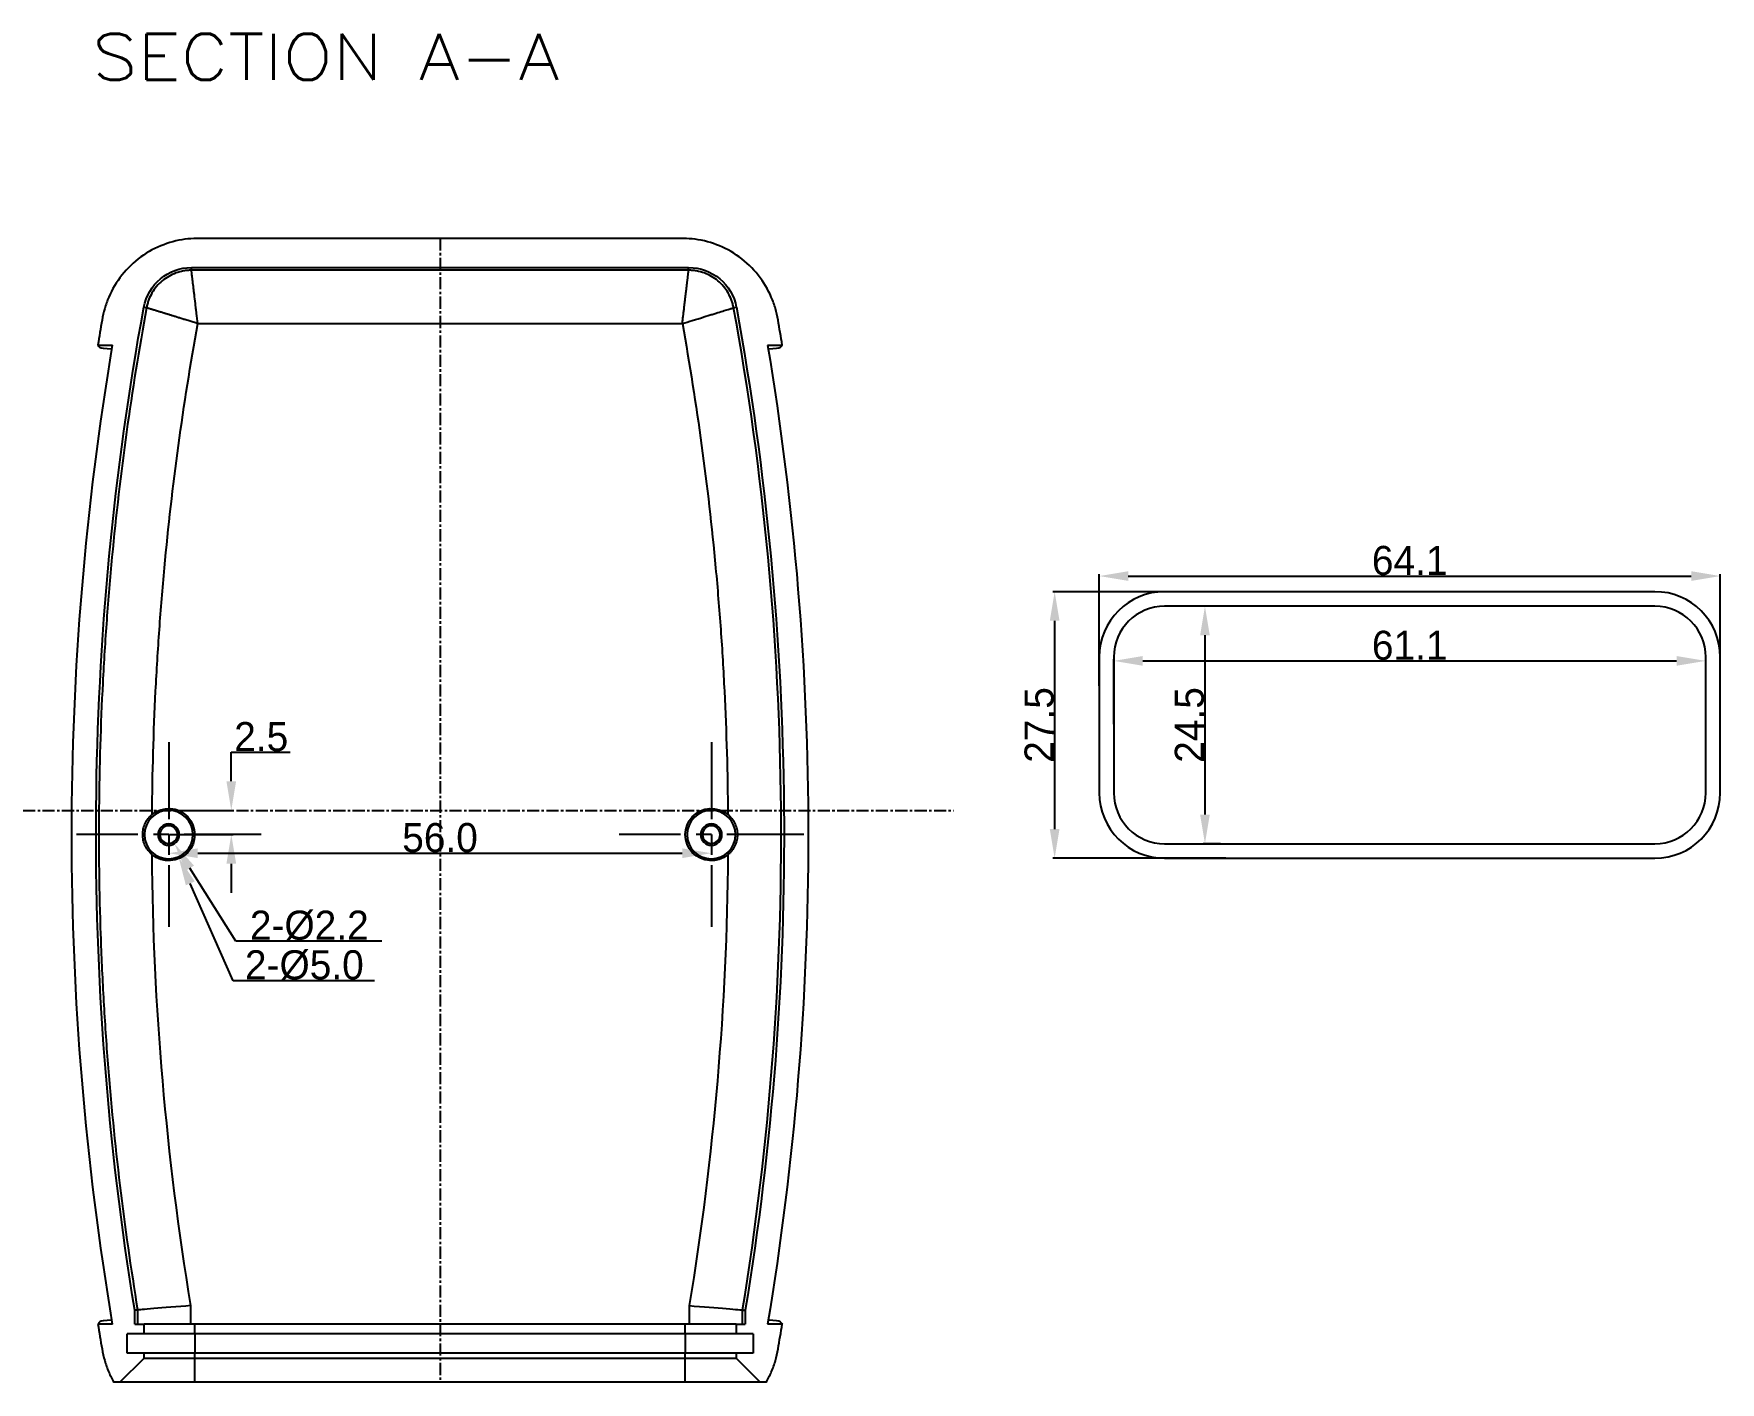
# Model space of a CAD drawing. Header units: inches. Extents: x 120 to 437, y -133 to 179.
# Drawn here: x 244.3 to 418.4, y -119.2 to 19.9 of the extents above; entities that cross this region are included whole.
import ezdxf

# ---------------------------------------------------------------- set-up
doc = ezdxf.new("R2010")
doc.units = ezdxf.units.IN
doc.header["$MEASUREMENT"] = 0
doc.linetypes.add('CENTER', pattern=[2, 1.25, -0.25, 0.25, -0.25])
for name, color, linetype in [('1', 7, 'Continuous'), ('中心线', 10, 'CENTER'), ('尺寸线', 80, 'Continuous')]:
    doc.layers.add(name, color=color, linetype=linetype)
doc.styles.add('blockfont', font='simplex.shx', dxfattribs={"bigfont": 'bigfont'})
doc.dimstyles.get("Standard").update_dxf_attribs({"dimtxt": 3, "dimasz": 3, "dimexe": 0.18, "dimexo": 0.0625, "dimgap": 0.09, "dimtad": 1, "dimtoh": 1, "dimdec": 1, "dimzin": 0, "dimdsep": 46, "dimtxsty": 'Standard', "dimcen": 0, "dimadec": 0, "dimazin": 0, "dimtfac": 1, "dimtdec": 1, "dimtofl": 0, "dimtmove": 0, "dimatfit": 3, "dimfxl": 1, "dimtolj": 1, "dimtzin": 0, "dimarcsym": 2})

# ---------------------------------------------------------------- blocks, each defined once
blk = doc.blocks.new('*D26')
at = {"layer": 'Defpoints', "color": 0}
for p in [(258.26, -62.75), (314.26, -62.75), (314.26, -64.67)]:
    blk.add_point(p, dxfattribs=at)
at = {"layer": '尺寸线', "color": 0, "lineweight": -2}
for p, q in [((258.26, -62.81), (258.26, -64.85)), ((314.26, -62.81), (314.26, -64.85)), ((261.26, -64.67), (311.26, -64.67))]:
    blk.add_line(p, q, dxfattribs=at)
at = {"layer": '尺寸线', "color": 0}
for points in [[(261.26, -64.17), (261.26, -65.17), (258.26, -64.67)], [(311.26, -64.17), (311.26, -65.17), (314.26, -64.67)]]:
    blk.add_solid(points, dxfattribs=at)
at = {"layer": '尺寸线', "color": 0, "insert": (286.26, -63.08), "char_height": 3, "attachment_point": 5}
blk.add_mtext('\\A1;56.0', dxfattribs=at)
blk = doc.blocks.new('*D27')
at = {"layer": 'Defpoints', "color": 0}
for p in [(259.83, -60.25), (264.72, -60.25), (258.26, -62.75)]:
    blk.add_point(p, dxfattribs=at)
at = {"layer": '尺寸线', "color": 0, "lineweight": -2}
for p, q in [((264.72, -57.25), (264.72, -54.25)), ((264.72, -54.25), (270.81, -54.25)), ((259.89, -60.25), (264.9, -60.25)), ((258.33, -62.75), (264.9, -62.75)), ((264.72, -65.75), (264.72, -68.75))]:
    blk.add_line(p, q, dxfattribs=at)
at = {"layer": '尺寸线', "color": 0}
for points in [[(264.22, -57.25), (265.22, -57.25), (264.72, -60.25)], [(264.22, -65.75), (265.22, -65.75), (264.72, -62.75)]]:
    blk.add_solid(points, dxfattribs=at)
at = {"layer": '尺寸线', "color": 0, "insert": (267.81, -52.66), "char_height": 3, "attachment_point": 5}
blk.add_mtext('\\A1;2.5', dxfattribs=at)
blk = doc.blocks.new('*D30')
at = {"layer": 'Defpoints', "color": 0}
for p in [(416.88, -44.83), (355.79, -51.44), (416.88, -51.44)]:
    blk.add_point(p, dxfattribs=at)
at = {"layer": '尺寸线', "color": 0, "lineweight": -2}
for p, q in [((355.79, -51.37), (355.79, -44.65)), ((358.79, -44.83), (413.88, -44.83)), ((416.88, -51.37), (416.88, -44.65))]:
    blk.add_line(p, q, dxfattribs=at)
at = {"layer": '尺寸线', "color": 0}
for points in [[(358.79, -44.33), (358.79, -45.33), (355.79, -44.83)], [(413.88, -44.33), (413.88, -45.33), (416.88, -44.83)]]:
    blk.add_solid(points, dxfattribs=at)
at = {"layer": '尺寸线', "color": 0, "insert": (386.33, -43.24), "char_height": 3, "attachment_point": 5}
blk.add_mtext('\\A1;61.1', dxfattribs=at)
blk = doc.blocks.new('*D31')
at = {"layer": 'Defpoints', "color": 0}
for p in [(418.38, -36.08), (354.29, -47.49), (418.38, -47.49)]:
    blk.add_point(p, dxfattribs=at)
at = {"layer": '尺寸线', "color": 0, "lineweight": -2}
for p, q in [((354.29, -47.42), (354.29, -35.9)), ((357.29, -36.08), (415.38, -36.08)), ((418.38, -47.42), (418.38, -35.9))]:
    blk.add_line(p, q, dxfattribs=at)
at = {"layer": '尺寸线', "color": 0}
for points in [[(357.29, -35.58), (357.29, -36.58), (354.29, -36.08)], [(415.38, -35.58), (415.38, -36.58), (418.38, -36.08)]]:
    blk.add_solid(points, dxfattribs=at)
at = {"layer": '尺寸线', "color": 0, "insert": (386.33, -34.49), "char_height": 3, "attachment_point": 5}
blk.add_mtext('\\A1;64.1', dxfattribs=at)
blk = doc.blocks.new('*D32')
at = {"layer": 'Defpoints', "color": 0}
for p in [(367.42, -37.69), (349.69, -65.19), (367.42, -65.19)]:
    blk.add_point(p, dxfattribs=at)
at = {"layer": '尺寸线', "color": 0, "lineweight": -2}
for p, q in [((367.36, -37.69), (349.51, -37.69)), ((349.69, -40.69), (349.69, -62.19)), ((367.36, -65.19), (349.51, -65.19))]:
    blk.add_line(p, q, dxfattribs=at)
at = {"layer": '尺寸线', "color": 0}
for points in [[(349.19, -40.69), (350.19, -40.69), (349.69, -37.69)], [(349.19, -62.19), (350.19, -62.19), (349.69, -65.19)]]:
    blk.add_solid(points, dxfattribs=at)
at = {"layer": '尺寸线', "color": 0, "insert": (348.1, -51.44), "char_height": 3, "attachment_point": 5, "rotation": 90}
blk.add_mtext('\\A1;27.5', dxfattribs=at)
blk = doc.blocks.new('*D33')
at = {"layer": 'Defpoints', "color": 0}
for p in [(366.87, -39.19), (365.2, -63.69), (366.87, -63.69)]:
    blk.add_point(p, dxfattribs=at)
at = {"layer": '尺寸线', "color": 0, "lineweight": -2}
for p, q in [((366.8, -39.19), (365.02, -39.19)), ((365.2, -42.19), (365.2, -60.69)), ((366.8, -63.69), (365.02, -63.69))]:
    blk.add_line(p, q, dxfattribs=at)
at = {"layer": '尺寸线', "color": 0}
for points in [[(364.7, -42.19), (365.7, -42.19), (365.2, -39.19)], [(364.7, -60.69), (365.7, -60.69), (365.2, -63.69)]]:
    blk.add_solid(points, dxfattribs=at)
at = {"layer": '尺寸线', "color": 0, "insert": (363.61, -51.44), "char_height": 3, "attachment_point": 5, "rotation": 90}
blk.add_mtext('\\A1;24.5', dxfattribs=at)
blk = doc.blocks.new('*D39')
at = {"layer": 'Defpoints', "color": 0}
for p in [(257.68, -61.82), (258.85, -63.68)]:
    blk.add_point(p, dxfattribs=at)
at = {"layer": '尺寸线', "color": 0, "lineweight": -2}
for p, q in [((265.18, -73.74), (260.45, -66.22)), ((280.27, -73.74), (265.18, -73.74))]:
    blk.add_line(p, q, dxfattribs=at)
at = {"layer": '尺寸线', "color": 0}
blk.add_solid([(260.87, -65.95), (260.02, -66.48), (258.85, -63.68)], dxfattribs=at)
at = {"layer": '尺寸线', "color": 0, "insert": (272.77, -72.15), "char_height": 3, "attachment_point": 5}
blk.add_mtext('\\A1;2-%%c2.2', dxfattribs=at)
blk = doc.blocks.new('*D40')
at = {"layer": 'Defpoints', "color": 0}
for p in [(257.25, -60.46), (259.27, -65.04)]:
    blk.add_point(p, dxfattribs=at)
at = {"layer": '尺寸线', "color": 0, "lineweight": -2}
for p, q in [((264.92, -77.83), (260.48, -67.78)), ((279.51, -77.83), (264.92, -77.83))]:
    blk.add_line(p, q, dxfattribs=at)
at = {"layer": '尺寸线', "color": 0}
blk.add_solid([(260.94, -67.58), (260.03, -67.98), (259.27, -65.04)], dxfattribs=at)
at = {"layer": '尺寸线', "color": 0, "insert": (272.26, -76.24), "char_height": 3, "attachment_point": 5}
blk.add_mtext('\\A1;2-%%c5.0', dxfattribs=at)

msp = doc.modelspace()

# ---------------------------------------------------------------- linework, layer by layer
at = {"layer": '1', "color": 252}
for p, q in [((260.61, -4.53), (260.61, -4.25)), ((260.61, -4.25), (311.92, -4.25)), ((311.92, -4.53), (260.61, -4.53)), ((311.92, -4.53), (311.92, -4.25)), ((255.97, -8.4), (255.69, -8.35)), ((316.56, -8.4), (316.84, -8.35)), ((261.26, -10.03), (311.27, -10.03)), ((250.95, -12.25), (252.47, -12.25)), ((320.06, -12.25), (321.58, -12.25)), ((411.63, -37.69), (361.04, -37.69)), ((411.63, -39.19), (361.04, -39.19)), ((354.29, -44.44), (354.29, -58.44)), ((355.79, -44.44), (355.79, -58.44)), ((416.88, -58.44), (416.88, -44.44)), ((418.38, -58.44), (418.38, -44.44)), ((361.04, -63.69), (411.63, -63.69)), ((361.04, -65.19), (411.63, -65.19)), ((260.55, -113.25), (260.55, -111.34)), ((311.98, -111.34), (311.98, -113.25)), ((254.76, -113.25), (254.76, -111.82)), ((255.05, -111.79), (255.05, -113.25)), ((317.48, -113.25), (317.48, -111.79)), ((317.76, -111.82), (317.76, -113.25)), ((252.47, -113.25), (250.95, -113.25)), ((255.72, -114.25), (253.97, -114.25)), ((253.97, -116.25), (253.97, -114.25)), ((254.76, -113.25), (255.72, -113.25)), ((255.72, -114.25), (255.72, -113.25)), ((260.97, -113.25), (255.72, -113.25)), ((260.97, -114.25), (255.72, -114.25)), ((260.97, -114.25), (260.97, -113.25)), ((311.56, -113.25), (260.97, -113.25)), ((260.97, -114.25), (260.97, -116.25)), ((311.56, -114.25), (260.97, -114.25)), ((311.56, -114.25), (311.56, -113.25)), ((316.81, -113.25), (311.56, -113.25)), ((311.56, -114.25), (311.56, -116.25)), ((316.81, -114.25), (311.56, -114.25)), ((316.81, -113.25), (316.81, -114.25)), ((316.81, -113.25), (317.76, -113.25)), ((318.56, -114.25), (316.81, -114.25)), ((318.56, -114.25), (318.56, -116.25)), ((321.58, -113.25), (320.06, -113.25)), ((255.72, -116.25), (253.97, -116.25)), ((255.72, -116.75), (255.72, -116.25)), ((260.97, -116.25), (255.72, -116.25)), ((260.97, -116.75), (260.97, -116.25)), ((311.56, -116.25), (260.97, -116.25)), ((311.56, -116.75), (311.56, -116.25)), ((316.81, -116.25), (311.56, -116.25)), ((316.81, -116.25), (316.81, -116.75)), ((318.56, -116.25), (316.81, -116.25)), ((253.22, -119.25), (255.72, -116.75)), ((255.72, -116.75), (260.97, -116.75)), ((260.97, -119.25), (260.97, -116.75)), ((260.97, -116.75), (311.56, -116.75)), ((311.56, -116.75), (316.81, -116.75)), ((311.56, -119.25), (311.56, -116.75)), ((316.81, -116.75), (319.31, -119.25)), ((253.22, -119.25), (252.61, -119.25)), ((260.97, -119.25), (253.22, -119.25)), ((311.56, -119.25), (260.97, -119.25)), ((319.31, -119.25), (311.56, -119.25)), ((319.92, -119.25), (319.31, -119.25))]:
    msp.add_line(p, q, dxfattribs=at)
at = {"layer": '1', "color": 23, "linetype": 'CENTER', "ltscale": 6.35}
for p, q in [((258.26, -53.22), (258.26, -72.27)), ((314.26, -53.22), (314.26, -72.27)), ((267.79, -62.75), (248.74, -62.75)), ((323.79, -62.75), (304.74, -62.75))]:
    msp.add_line(p, q, dxfattribs=at)
at = {"layer": '1', "color": 252, "extrusion": (0, 0, -1)}
for centre, radius in [((-258.26, -62.75), 2.5), ((-314.26, -62.75), 2.5), ((-258.26, -62.75), 1.1), ((-258.26, -62.75), 0.911), ((-314.26, -62.75), 1.1), ((-314.26, -62.75), 0.911)]:
    msp.add_circle(centre, radius, dxfattribs=at)
for centre, radius, start, end in [((-260.61, -9.25), 5, 10.3524, 90), ((-311.92, -9.25), 5, 90, 169.6476), ((-258.26, -62.75), 2.69, 50.503, 309.4953), ((-314.26, -62.75), 2.69, 230.5047, 129.497)]:
    msp.add_arc(centre, radius, start, end, dxfattribs=at)
at = {"layer": '1', "color": 252}
for centre, radius, start, end in [((361.04, -44.44), 6.75, 90, 180), ((411.63, -44.44), 6.75, 0, 90), ((361.04, -44.44), 5.25, 90, 180), ((411.63, -44.44), 5.25, 0, 90), ((361.04, -58.44), 6.75, 180, 270), ((361.04, -58.44), 5.25, 180, 270), ((411.63, -58.44), 5.25, 270, 0), ((411.63, -58.44), 6.75, 270, 0)]:
    msp.add_arc(centre, radius, start, end, dxfattribs=at)
for points, knots in [([(321.58, -12.25), (321.44, -11.39), (321.29, -10.54), (321.07, -9.26), (320.99, -8.88), (320.76, -8.09), (320.62, -7.69), (319.77, -5.72), (318.61, -4.23), (315.68, -2.09), (313.94, -1.47), (311.88, -1.26), (311.49, -1.25), (310.62, -1.25), (310.18, -1.25), (308.88, -1.25), (308.01, -1.25), (300.18, -1.25), (293.22, -1.25), (279.3, -1.25), (272.35, -1.25), (264.52, -1.25), (263.65, -1.25), (262.34, -1.25), (261.91, -1.25), (261.04, -1.25), (260.65, -1.26), (258.59, -1.47), (256.85, -2.09), (253.92, -4.23), (252.76, -5.72), (251.91, -7.69), (251.77, -8.09), (251.54, -8.88), (251.46, -9.26), (251.23, -10.54), (251.09, -11.39), (250.95, -12.25)], [0, 0, 0, 0, 0.03125, 0.03125, 0.046875, 0.046875, 0.0625, 0.0625, 0.125, 0.125, 0.1875, 0.1875, 0.203125, 0.203125, 0.21875, 0.21875, 0.25, 0.25, 0.5, 0.5, 0.75, 0.75, 0.78125, 0.78125, 0.796875, 0.796875, 0.8125, 0.8125, 0.875, 0.875, 0.9375, 0.9375, 0.953125, 0.953125, 0.96875, 0.96875, 1, 1, 1, 1]), ([(260.61, -4.53), (260.47, -4.53), (260.33, -4.54), (260.06, -4.56), (259.66, -4.62), (259.26, -4.72), (258.49, -5), (258.01, -5.28), (257.17, -5.98), (256.81, -6.4), (256.4, -7.11), (256.22, -7.48), (256.1, -7.87), (256.02, -8.13), (255.99, -8.27), (255.97, -8.4)], [0, 0, 0, 0, 0.0625, 0.0625, 0.125, 0.25, 0.25, 0.5, 0.5, 0.75, 0.75, 0.875, 0.9375, 0.9375, 1, 1, 1, 1]), ([(261.26, -10.03), (261.22, -9.68), (261.18, -9.33), (261.11, -8.81), (261.09, -8.64), (261.05, -8.3), (261.03, -8.13), (260.98, -7.64), (260.94, -7.33), (260.89, -6.89), (260.87, -6.75), (260.84, -6.47), (260.82, -6.34), (260.78, -5.96), (260.75, -5.73), (260.71, -5.42), (260.7, -5.33), (260.68, -5.16), (260.67, -5.08), (260.65, -4.86), (260.63, -4.75), (260.62, -4.63), (260.61, -4.6), (260.61, -4.57), (260.61, -4.56), (260.61, -4.54), (260.61, -4.54), (260.61, -4.53)], [0, 0, 0, 0, 0.125, 0.125, 0.1875, 0.1875, 0.25, 0.25, 0.375, 0.375, 0.4375, 0.4375, 0.5, 0.5, 0.625, 0.625, 0.6875, 0.6875, 0.75, 0.75, 0.875, 0.875, 0.9375, 0.9375, 0.96875, 0.96875, 1, 1, 1, 1]), ([(311.27, -10.03), (311.28, -9.95), (311.29, -9.79), (311.32, -9.56), (311.35, -9.33), (311.38, -9.11), (311.4, -8.89), (311.43, -8.68), (311.45, -8.48), (311.47, -8.29), (311.49, -8.1), (311.52, -7.92), (311.54, -7.75), (311.56, -7.58), (311.57, -7.42), (311.59, -7.27), (311.61, -7.13), (311.63, -6.99), (311.64, -6.86), (311.66, -6.74), (311.67, -6.62), (311.69, -6.51), (311.7, -6.4), (311.71, -6.3), (311.72, -6.21), (311.73, -6.12), (311.74, -6.03), (311.75, -5.95), (311.76, -5.86), (311.77, -5.78), (311.78, -5.7), (311.79, -5.63), (311.8, -5.55), (311.81, -5.48), (311.82, -5.41), (311.82, -5.35), (311.83, -5.28), (311.84, -5.22), (311.84, -5.17), (311.85, -5.11), (311.86, -5.06), (311.86, -5.01), (311.87, -4.96), (311.87, -4.91), (311.88, -4.87), (311.88, -4.83), (311.89, -4.79), (311.89, -4.76), (311.9, -4.73), (311.9, -4.7), (311.9, -4.67), (311.91, -4.64), (311.91, -4.62), (311.91, -4.6), (311.91, -4.58), (311.92, -4.57), (311.92, -4.56), (311.92, -4.55), (311.92, -4.54), (311.92, -4.54), (311.92, -4.53)], [0, 0, 0, 0, 0.02849, 0.05637, 0.083641, 0.110302, 0.136354, 0.161796, 0.186629, 0.210852, 0.234466, 0.257471, 0.279866, 0.301652, 0.322829, 0.343396, 0.363354, 0.382703, 0.401443, 0.419574, 0.437095, 0.454008, 0.470312, 0.486007, 0.501093, 0.516175, 0.531208, 0.546192, 0.561126, 0.576011, 0.590846, 0.605633, 0.62037, 0.635059, 0.649698, 0.664289, 0.67883, 0.693324, 0.707768, 0.722164, 0.736511, 0.75081, 0.765061, 0.779263, 0.793417, 0.807523, 0.821581, 0.835591, 0.849553, 0.863468, 0.877334, 0.891153, 0.904925, 0.918648, 0.932325, 0.945954, 0.959536, 0.973071, 0.986559, 1, 1, 1, 1]), ([(316.56, -8.4), (316.53, -8.27), (316.5, -8.13), (316.43, -7.87), (316.3, -7.48), (316.13, -7.11), (315.72, -6.4), (315.36, -5.98), (314.52, -5.28), (314.04, -5), (313.27, -4.72), (312.87, -4.62), (312.46, -4.56), (312.19, -4.54), (312.06, -4.53), (311.92, -4.53)], [0, 0, 0, 0, 0.0625, 0.0625, 0.125, 0.25, 0.25, 0.5, 0.5, 0.75, 0.75, 0.875, 0.9375, 0.9375, 1, 1, 1, 1]), ([(254.76, -111.82), (251.97, -94.78), (250.62, -77.39), (250.93, -42.65), (252.59, -25.3), (255.69, -8.35)], [0, 0, 0, 0, 0.5, 0.5, 1, 1, 1, 1]), ([(255.97, -8.4), (255.19, -12.66), (254.5, -16.94), (253.32, -25.51), (252.82, -29.81), (252.2, -36.28), (252.02, -38.44), (251.7, -42.76), (251.57, -44.92), (251.23, -51.41), (251.1, -55.73), (251.02, -64.39), (251.08, -68.72), (251.3, -75.21), (251.4, -77.38), (251.64, -81.7), (251.78, -83.86), (252.61, -94.65), (253.65, -103.24), (255.05, -111.79)], [0, 0, 0, 0, 0.125, 0.125, 0.25, 0.25, 0.3125, 0.3125, 0.375, 0.375, 0.5, 0.5, 0.625, 0.625, 0.6875, 0.6875, 0.75, 0.75, 1, 1, 1, 1]), ([(261.26, -10.03), (261.18, -10.01), (261.03, -9.96), (260.8, -9.89), (260.57, -9.82), (260.36, -9.75), (260.15, -9.69), (259.94, -9.63), (259.74, -9.57), (259.55, -9.51), (259.37, -9.45), (259.19, -9.4), (259.02, -9.34), (258.85, -9.29), (258.7, -9.24), (258.55, -9.2), (258.41, -9.15), (258.27, -9.11), (258.14, -9.07), (258.02, -9.03), (257.9, -9), (257.79, -8.96), (257.69, -8.93), (257.59, -8.9), (257.5, -8.87), (257.42, -8.85), (257.33, -8.82), (257.25, -8.8), (257.18, -8.77), (257.1, -8.75), (257.03, -8.73), (256.96, -8.71), (256.89, -8.68), (256.82, -8.66), (256.76, -8.64), (256.7, -8.63), (256.64, -8.61), (256.58, -8.59), (256.53, -8.57), (256.48, -8.56), (256.43, -8.54), (256.38, -8.53), (256.34, -8.52), (256.3, -8.5), (256.26, -8.49), (256.22, -8.48), (256.19, -8.47), (256.15, -8.46), (256.13, -8.45), (256.1, -8.44), (256.07, -8.43), (256.05, -8.43), (256.03, -8.42), (256.02, -8.42), (256, -8.41), (255.99, -8.41), (255.98, -8.41), (255.98, -8.4), (255.97, -8.4), (255.97, -8.4)], [0, 0, 0, 0, 0.028908, 0.057227, 0.084955, 0.112094, 0.138644, 0.164604, 0.189974, 0.214754, 0.238945, 0.262546, 0.285558, 0.307979, 0.329812, 0.351054, 0.371707, 0.391771, 0.411245, 0.43013, 0.448426, 0.466132, 0.48325, 0.499778, 0.514821, 0.529819, 0.544772, 0.55968, 0.574544, 0.589363, 0.604137, 0.618867, 0.633552, 0.648193, 0.66279, 0.677342, 0.69185, 0.706314, 0.720734, 0.73511, 0.749442, 0.76373, 0.777974, 0.792175, 0.806332, 0.820446, 0.834516, 0.848543, 0.862526, 0.876466, 0.890364, 0.904218, 0.918029, 0.931798, 0.945523, 0.959206, 0.972847, 0.986445, 1, 1, 1, 1]), ([(311.27, -10.03), (311.61, -9.93), (311.94, -9.82), (312.44, -9.67), (312.6, -9.62), (312.93, -9.52), (313.09, -9.47), (313.56, -9.33), (313.86, -9.23), (314.28, -9.1), (314.42, -9.06), (314.69, -8.98), (314.81, -8.94), (315.18, -8.83), (315.4, -8.76), (315.69, -8.67), (315.78, -8.64), (315.95, -8.59), (316.03, -8.56), (316.24, -8.5), (316.35, -8.47), (316.46, -8.43), (316.49, -8.42), (316.53, -8.41), (316.54, -8.41), (316.55, -8.4), (316.55, -8.4), (316.56, -8.4)], [0, 0, 0, 0, 0.125, 0.125, 0.1875, 0.1875, 0.25, 0.25, 0.375, 0.375, 0.4375, 0.4375, 0.5, 0.5, 0.625, 0.625, 0.6875, 0.6875, 0.75, 0.75, 0.875, 0.875, 0.9375, 0.9375, 0.96875, 0.96875, 1, 1, 1, 1]), ([(316.84, -8.35), (319.94, -25.3), (321.59, -42.65), (321.91, -77.39), (320.56, -94.78), (317.76, -111.82)], [0, 0, 0, 0, 0.5, 0.5, 1, 1, 1, 1]), ([(256.55, -60.67), (256.58, -56.43), (256.7, -52.19), (257.02, -45.83), (257.15, -43.71), (257.45, -39.48), (257.63, -37.36), (258.22, -31.02), (258.7, -26.81), (259.84, -18.4), (260.51, -14.21), (261.26, -10.03)], [0, 0, 0, 0, 0.25, 0.25, 0.375, 0.375, 0.5, 0.5, 0.75, 0.75, 1, 1, 1, 1]), ([(311.27, -10.03), (312.02, -14.21), (312.68, -18.4), (313.83, -26.81), (314.31, -31.02), (314.9, -37.36), (315.07, -39.48), (315.38, -43.71), (315.5, -45.83), (315.82, -52.19), (315.94, -56.43), (315.97, -60.67)], [0, 0, 0, 0, 0.25, 0.25, 0.5, 0.5, 0.625, 0.625, 0.75, 0.75, 1, 1, 1, 1]), ([(252.47, -113.25), (249.68, -96.55), (248.26, -79.65), (248.26, -45.84), (249.68, -28.93), (252.47, -12.25)], [0, 0, 0, 0, 0.5, 0.5, 1, 1, 1, 1]), ([(251.19, -12.54), (251.19, -12.53), (251.19, -12.53), (251.18, -12.53), (251.1, -12.43), (251.02, -12.34), (250.95, -12.25)], [0, 0, 0, 0, 0.033722, 0.033722, 0.033722, 1, 1, 1, 1]), ([(320.06, -12.25), (322.84, -28.95), (324.26, -45.85), (324.26, -79.65), (322.84, -96.57), (320.06, -113.25)], [0, 0, 0, 0, 0.5, 0.5, 1, 1, 1, 1]), ([(321.34, -12.54), (321.34, -12.53), (321.34, -12.53), (321.34, -12.53), (321.42, -12.43), (321.5, -12.34), (321.58, -12.25)], [0, 0, 0, 0, 0.033722, 0.033722, 0.033722, 1, 1, 1, 1]), ([(256.55, -64.82), (256.4, -64.7), (256.26, -64.55), (256.08, -64.32), (256.03, -64.24), (255.92, -64.07), (255.87, -63.98), (255.75, -63.72), (255.68, -63.53), (255.6, -63.14), (255.58, -62.95), (255.58, -62.65), (255.58, -62.55), (255.6, -62.36), (255.62, -62.26), (255.68, -61.97), (255.75, -61.78), (255.87, -61.51), (255.92, -61.43), (256.02, -61.26), (256.08, -61.18), (256.2, -61.02), (256.26, -60.95), (256.4, -60.81), (256.48, -60.74), (256.55, -60.67)], [0, 0, 0, 0, 0.125, 0.125, 0.1875, 0.1875, 0.25, 0.25, 0.375, 0.375, 0.5, 0.5, 0.5625, 0.5625, 0.625, 0.625, 0.75, 0.75, 0.8125, 0.8125, 0.875, 0.875, 0.9375, 0.9375, 1, 1, 1, 1]), ([(315.97, -60.67), (316.13, -60.8), (316.26, -60.94), (316.44, -61.17), (316.5, -61.26), (316.61, -61.43), (316.65, -61.51), (316.78, -61.78), (316.84, -61.97), (316.93, -62.35), (316.95, -62.55), (316.95, -62.85), (316.95, -62.94), (316.92, -63.14), (316.91, -63.24), (316.84, -63.53), (316.78, -63.71), (316.65, -63.98), (316.61, -64.07), (316.5, -64.24), (316.45, -64.32), (316.33, -64.47), (316.26, -64.55), (316.12, -64.69), (316.05, -64.76), (315.97, -64.82)], [0, 0, 0, 0, 0.125, 0.125, 0.1875, 0.1875, 0.25, 0.25, 0.375, 0.375, 0.5, 0.5, 0.5625, 0.5625, 0.625, 0.625, 0.75, 0.75, 0.8125, 0.8125, 0.875, 0.875, 0.9375, 0.9375, 1, 1, 1, 1]), ([(260.55, -111.34), (259.15, -111.46), (257.74, -111.57), (255.72, -111.74), (255.1, -111.79), (255.05, -111.79)], [0, 0, 0, 0, 0.5, 0.5, 1, 1, 1, 1]), ([(311.98, -111.34), (313.38, -111.46), (314.79, -111.57), (316.81, -111.74), (317.43, -111.79), (317.48, -111.79)], [0, 0, 0, 0, 0.5, 0.5, 1, 1, 1, 1]), ([(251.19, -112.96), (251.19, -112.96), (251.19, -112.97), (251.18, -112.97), (251.1, -113.06), (251.02, -113.16), (250.95, -113.25)], [0, 0, 0, 0, 0.033722, 0.033722, 0.033722, 1, 1, 1, 1]), ([(255.05, -111.79), (255.03, -111.79), (255.02, -111.79), (255, -111.8), (254.92, -111.8), (254.84, -111.81), (254.76, -111.82)], [0, 0, 0, 0, 0.17602, 0.17602, 0.17602, 1, 1, 1, 1]), ([(317.48, -111.79), (317.49, -111.79), (317.51, -111.79), (317.53, -111.8), (317.61, -111.8), (317.68, -111.81), (317.76, -111.82)], [0, 0, 0, 0, 0.17602, 0.17602, 0.17602, 1, 1, 1, 1]), ([(321.34, -112.96), (321.34, -112.96), (321.34, -112.97), (321.34, -112.97), (321.42, -113.06), (321.5, -113.16), (321.58, -113.25)], [0, 0, 0, 0, 0.033722, 0.033722, 0.033722, 1, 1, 1, 1]), ([(250.95, -113.25), (251.09, -114.1), (251.23, -114.96), (251.46, -116.23), (251.54, -116.61), (251.77, -117.41), (251.91, -117.81), (252.23, -118.56), (252.41, -118.91), (252.61, -119.25)], [0, 0, 0, 0, 0.408392, 0.408392, 0.612588, 0.612588, 0.816784, 0.816784, 1, 1, 1, 1]), ([(319.92, -119.25), (320.12, -118.91), (320.3, -118.56), (320.62, -117.81), (320.76, -117.41), (320.99, -116.61), (321.07, -116.23), (321.29, -114.96), (321.44, -114.1), (321.58, -113.25)], [0, 0, 0, 0, 0.183216, 0.183216, 0.387412, 0.387412, 0.591608, 0.591608, 1, 1, 1, 1])]:
    msp.add_open_spline(points, degree=3, knots=knots, dxfattribs=at)
for points in [[(317.48, -111.79), (323.09, -77.58), (322.79, -42.51), (316.56, -8.4)], [(252.4, -12.68), (251.66, -12.63), (251.23, -12.59), (251.19, -12.54)], [(321.34, -12.54), (321.29, -12.59), (320.86, -12.63), (320.13, -12.68)], [(260.55, -111.34), (258.02, -95.96), (256.66, -80.4), (256.55, -64.82)], [(315.97, -64.82), (315.86, -80.4), (314.51, -95.95), (311.98, -111.34)], [(251.19, -112.96), (251.23, -112.91), (251.66, -112.86), (252.4, -112.82)], [(320.13, -112.82), (320.86, -112.86), (321.29, -112.91), (321.34, -112.96)]]:
    msp.add_open_spline(points, degree=3, dxfattribs=at)
at = {"layer": '中心线'}
for p, q in [((286.26, -1.25), (286.26, -119.25)), ((233.24, -60.25), (339.29, -60.25))]:
    msp.add_line(p, q, dxfattribs=at)

# ---------------------------------------------------------------- texts
at = {"layer": '1', "color": 87, "insert": (250.36, 15.1), "char_height": 4.7625, "attachment_point": 7, "line_spacing_factor": 0.903614, "style": 'blockfont'}
msp.add_mtext('\\W01.147;\\fsimplex.shx;SECTION \\H4.76;A-A\\H3.17;', dxfattribs=at)

# ---------------------------------------------------------------- dimensions: what is measured, and where the dimension line sits
at = {"layer": '尺寸线'}
for base, p1, p2, picture, middle in [((418.38, -36.08), (354.29, -47.49), (418.38, -47.49), '*D31', (386.33, -34.49)), ((416.88, -44.83), (355.79, -51.44), (416.88, -51.44), '*D30', (386.33, -43.24)), ((314.26, -64.67), (258.26, -62.75), (314.26, -62.75), '*D26', (286.26, -63.08))]:
    dim = msp.add_linear_dim(base=base, p1=p1, p2=p2, dimstyle='Standard', dxfattribs=at)
    dim.commit()
    dim.dimension.update_dxf_attribs({"geometry": picture, "text_midpoint": middle})
for base, p1, p2, picture, middle in [((349.69, -65.19), (367.42, -37.69), (367.42, -65.19), '*D32', (348.1, -51.44)), ((365.2, -63.69), (366.87, -39.19), (366.87, -63.69), '*D33', (363.61, -51.44)), ((264.72, -60.25), (258.26, -62.75), (259.83, -60.25), '*D27', (267.81, -52.66))]:
    dim = msp.add_linear_dim(base=base, p1=p1, p2=p2, angle=90, dimstyle='Standard', dxfattribs=at)
    dim.commit()
    dim.dimension.update_dxf_attribs({"geometry": picture, "text_midpoint": middle})
for p1, p2, picture, middle in [((257.25, -60.46), (259.27, -65.04), '*D40', (272.26, -77.83)), ((257.68, -61.82), (258.85, -63.68), '*D39', (272.77, -73.74))]:
    dim = msp.add_diameter_dim_2p(p1=p1, p2=p2, dimstyle='Standard', override={"dimpost": '2-%%c<>'}, dxfattribs=at)
    dim.commit()
    dim.dimension.update_dxf_attribs({"geometry": picture, "text_midpoint": middle, "dimtype": 163})

doc.saveas('drawing.dxf')
